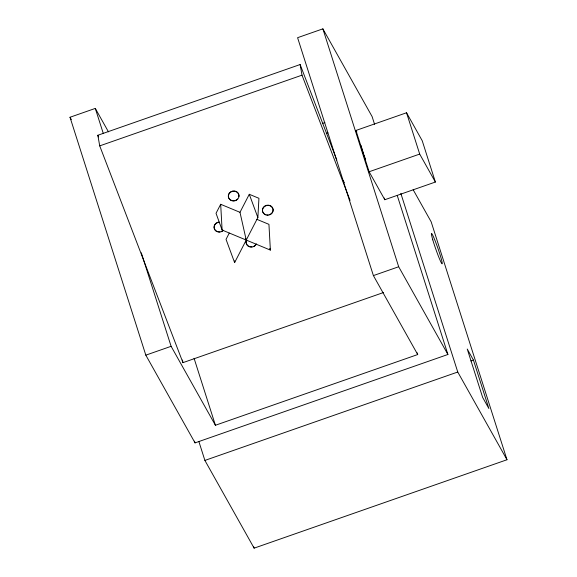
<?xml version="1.0" encoding="UTF-8"?>
<svg xmlns="http://www.w3.org/2000/svg" width="577" height="577" viewBox="0 0 577 577"><rect width="100%" height="100%" fill="white"/><g stroke="black" fill="none" stroke-linecap="round" stroke-linejoin="round"><path stroke-width="0.87" d="M245.369 238.568L246.242 240.068L239.982 212.314L249.286 194.29L258.936 198.3L257.869 217.536L234.615 262.6L234.709 260.847M239.982 212.314L220.681 204.287L216.029 213.302L222.109 230.035L270.375 250.093L268.94 224.352L256.873 219.339M229.264 233.086L226.033 239.354L234.615 262.6M397.279 195.589L447.911 354.48L195.048 442.884L145.822 355.158L70.012 117.254L95.299 108.411L108.462 131.859M374.567 124.307L372.107 116.576L322.875 28.85L297.588 37.693L373.398 275.597L417.705 354.545L215.416 425.271L171.109 346.315L141.307 252.798M383.539 292.517L182.952 362.644L99.72 145.88L97.838 135.263L300.127 64.537L336.773 159.98M99.72 145.88L302.009 75.161L300.127 64.537M322.348 123.478L324.894 122.584M326.214 133.446L327.909 132.854M355.959 130.452L406.533 112.767L422.22 140.73L435.383 182.043L384.809 199.721L369.121 171.758L355.959 130.452L356.831 132.003M369.121 171.758L419.695 154.081L435.383 182.043M145.822 355.158L171.109 346.315M373.398 275.597L398.685 266.754L447.911 354.48M470.911 360.964L473.436 360.077L488.87 408.516L482.675 397.474L467.24 349.042L473.436 360.077M204.893 460.424L457.756 372.021L506.988 459.746L254.125 548.15L204.893 460.424L198.877 441.528M413.161 189.732L431.178 221.842L506.988 459.746M343.077 180.435L344.303 182.628M70.012 117.254L71.332 119.598M302.009 75.161L350.088 200.37M97.838 135.263L98.479 136.937M249.286 194.29L257.869 217.536M269.769 248.42L270.375 250.093M406.533 112.767L419.695 154.081M400.835 193.382L457.756 372.021M384.275 198.034L384.809 199.721M322.875 28.85L398.685 266.754M417.157 352.828L417.705 354.545M194.067 358.274L215.416 425.271M253.577 546.433L254.125 548.15M95.299 108.411L103.225 133.273M194.499 441.16L195.048 442.884M182.483 359.99L182.952 362.644M220.681 204.287L222.109 230.035M365.421 159.151A16.113 1.132 70.7 0 1 364.029 155.184M363.762 154.398A16.113 1.132 70.7 0 1 361.043 145.541M237.695 198.986A5.373 4.919 -10 0 1 228.968 198.416A5.373 4.919 -10 0 1 232.776 191.037A5.373 4.919 -10 0 1 238.9 196.649M263.336 212.963A5.373 4.919 -10 0 1 265.146 205.838A5.373 4.919 -10 0 1 272.647 207.9A5.373 4.919 -10 0 1 269.531 214.666M268.168 214.969A5.373 4.919 -10 0 1 266.769 214.932M265.442 214.572A5.373 4.919 -10 0 1 264.273 213.894M256.275 243.956A5.373 4.919 -10 0 1 253.216 246.552M251.846 246.855A5.373 4.919 -10 0 1 246.184 241.179M222.433 230.959A5.373 4.919 -10 0 1 221.186 231.572M219.815 231.875A5.373 4.919 -10 0 1 218.423 231.839M217.096 231.471A5.373 4.919 -10 0 1 214.154 226.191A5.373 4.919 -10 0 1 219.022 222.058M256.311 244.165A5.373 4.919 -10 0 1 249.156 246.667A5.373 4.919 -10 0 1 246.66 240.155M223.515 230.281A5.373 4.919 -10 0 1 214.673 229.531A5.373 4.919 -10 0 1 219.058 222.275M432.779 239.816A16.113 1.132 70.7 0 0 441.968 263.739A16.113 1.132 70.7 0 0 435.678 242.217A16.113 1.132 70.7 0 0 432.779 239.816M231.348 200.594A5.373 4.919 -10 0 0 239.015 195.574A5.373 4.919 -10 0 0 230.656 192.098A5.373 4.919 -10 0 0 231.348 200.594M265.478 214.781A5.373 4.919 -10 0 0 273.145 209.761A5.373 4.919 -10 0 0 264.785 206.285A5.373 4.919 -10 0 0 265.478 214.781"/></g></svg>
